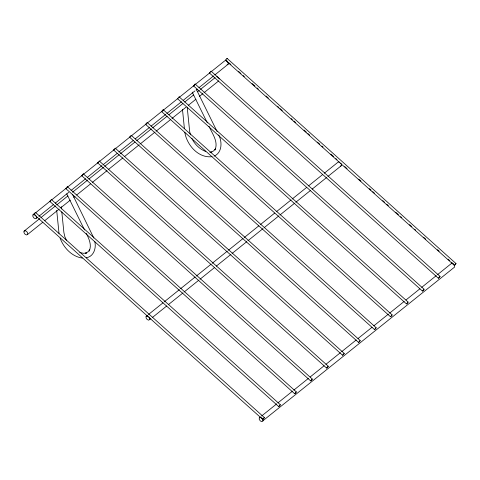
<?xml version="1.0" encoding="UTF-8"?>
<svg xmlns="http://www.w3.org/2000/svg" width="480" height="480" viewBox="0 0 480 480"><rect width="100%" height="100%" fill="white"/><g stroke="black" fill="none" stroke-linecap="round" stroke-linejoin="round"><path stroke-width="0.72" d="M39.804 218.514L24.024 231.192L24 232.674L25.05 234.24L26.556 234.966L27.636 234.426L42.828 222.222M27.636 234.426L27.666 232.938L26.616 231.378L25.11 230.652L24.024 231.192M34.08 214.02L32.91 214.962L32.886 216.444L33.93 218.01L35.442 218.736L37.692 217.26M36.522 218.196L36.546 216.708L35.502 215.148L33.996 214.422L32.91 214.962M147.264 315.468L146.1 316.41L146.07 317.898L147.12 319.458L148.626 320.184L150.876 318.708M149.712 319.644L149.736 318.162L149.04 317.118M214.734 75.006L228.174 64.206L228.198 62.724L227.502 61.68M260.454 416.922L259.284 417.858L259.26 419.346L260.304 420.912L261.816 421.632L454.548 267.108L454.572 265.62L453.522 264.054L452.016 263.334L450.936 263.868L437.496 274.668M262.896 421.098L262.92 419.61L262.224 418.566M327.918 176.454L341.358 165.66L341.382 164.172L340.686 163.128M33.81 214.218L35.424 212.352L264.348 417.54L263.796 418.554L262.74 419.406L33.81 214.218L34.224 214.002M35.364 212.682L35.424 212.352M49.782 201.384L51.396 199.524L280.32 404.712L279.768 405.72L278.706 406.572L49.782 201.384L50.196 201.168M51.336 199.854L51.396 199.524M65.748 188.55L67.362 186.69L296.292 391.878L295.74 392.892L294.678 393.738L65.748 188.55L66.168 188.34M67.308 187.02L67.362 186.69M81.72 175.722L83.334 173.856L312.264 379.044L311.706 380.058L310.65 380.91L81.72 175.722L82.134 175.506M83.274 174.186L83.334 173.856M97.692 162.888L99.306 161.022L328.236 366.21L327.678 367.224L326.622 368.076L97.692 162.888L98.106 162.672M99.246 161.352L99.306 161.022M113.664 150.054L115.278 148.194L344.202 353.382L343.65 354.396L342.594 355.242L113.664 150.054L114.078 149.838M115.218 148.524L115.278 148.194M129.636 137.22L131.244 135.36L360.174 340.548L359.622 341.562L358.56 342.414L129.636 137.22L130.692 136.374M131.19 135.69L131.244 135.36M145.602 124.392L147.216 122.526L376.146 327.714L375.594 328.728L374.532 329.58L145.602 124.392L146.022 124.176M147.162 122.856L147.216 122.526M161.574 111.558L163.188 109.692L392.118 314.886L391.56 315.894L390.504 316.746L161.574 111.558L161.988 111.342M163.128 110.022L163.188 109.692M177.546 98.724L179.16 96.864L408.09 302.052L407.532 303.066L406.476 303.912L177.546 98.724L177.96 98.508M179.1 97.194L179.16 96.864M193.518 85.896L195.132 84.03L424.056 289.218L423.504 290.232L422.448 291.084L193.518 85.896L193.932 85.68M195.072 84.36L195.132 84.03M209.49 73.062L211.098 71.196L440.028 276.384L439.476 277.398L438.414 278.25L209.49 73.062L209.904 72.846M211.044 71.526L211.098 71.196M225.456 60.228L227.07 58.368L456 263.556L455.448 264.564L454.386 265.416L225.456 60.228L225.876 60.012L227.55 61.512M227.016 58.698L227.07 58.368M262.74 419.406L264.348 417.54M278.706 406.572L280.32 404.712M294.678 393.738L296.292 391.878M310.65 380.91L312.264 379.044M326.622 368.076L328.236 366.21M342.594 355.242L344.202 353.382M358.56 342.414L360.174 340.548M374.532 329.58L376.146 327.714M390.504 316.746L392.118 314.886M406.476 303.912L408.09 302.052M422.448 291.084L424.056 289.218M438.414 278.25L440.028 276.384M454.386 265.416L456 263.556M35.25 213.084L50.442 200.874M51.606 199.938L66.216 188.202M67.386 187.26L98.352 162.378M99.522 161.442L146.262 123.882M147.432 122.94L177.816 98.526M179.568 97.122L209.952 72.708M211.122 71.766L224.562 60.972L225.642 60.432L226.65 60.918M38.862 216.318L53.466 204.582M55.218 203.172L68.658 192.378M70.998 190.5L85.602 178.764M87.354 177.354L101.964 165.618M103.134 164.676L117.156 153.408M118.908 151.998L133.518 140.262M135.27 138.858L149.292 127.59M151.044 126.18L165.654 114.444M166.824 113.502L181.428 101.766M183.18 100.356L194.868 90.966M196.038 90.03L197.202 89.088M198.96 87.684L213.564 75.948M40.968 217.572L55.578 205.836M56.748 204.9L67.848 195.978M72.522 192.222L87.714 180.018M88.884 179.076L103.488 167.34M104.658 166.404L119.268 154.662M120.432 153.726L135.042 141.99M136.794 140.58L151.404 128.844M152.568 127.902L167.178 116.166M168.93 114.756L182.952 103.488M184.704 102.084L193.47 95.04M197.562 91.752L199.314 90.348M200.484 89.406L215.088 77.67M44.58 220.812L59.19 209.076M60.942 207.666L70.29 200.154M73.8 197.34L74.964 196.398M76.716 194.988L90.744 183.726M92.496 182.316L107.1 170.58M108.27 169.638L122.88 157.902M124.632 156.492L139.236 144.756M140.406 143.82L155.016 132.078M156.18 131.142L170.79 119.406M171.96 118.464L185.982 107.196M188.322 105.318L195.918 99.216M199.422 96.402L202.926 93.582M204.096 92.646L218.7 80.91M148.434 314.532L163.044 302.796M164.208 301.854L179.4 289.65M180.57 288.708L195.18 276.972M196.35 276.036L210.954 264.3M212.124 263.358L227.316 251.154M228.486 250.212L243.09 238.476M244.26 237.534L258.87 225.798M260.622 224.394L274.644 213.126M276.396 211.716L291.006 199.98M292.17 199.038L306.78 187.302M308.532 185.892L322.554 174.624M324.306 173.22L337.746 162.42L338.832 161.88L339.834 162.366M152.634 317.298L166.656 306.03M168.408 304.626L183.018 292.884M184.182 291.948L198.792 280.212M199.962 279.27L214.566 267.534M216.318 266.124L230.928 254.388M232.098 253.452L246.702 241.716M247.872 240.774L263.064 228.57M264.234 227.628L278.838 215.892M280.008 214.956L294.618 203.214M295.782 202.278L310.392 190.542M312.144 189.132L326.754 177.396M261.624 415.98L276.816 403.776M277.98 402.834L292.59 391.098M293.76 390.162L308.364 378.42M310.116 377.016L324.144 365.748M325.896 364.338L340.5 352.602M341.67 351.66L356.28 339.924M358.032 338.514L372.054 327.252M373.806 325.842L388.416 314.106M389.58 313.164L404.19 301.428M405.942 300.018L419.964 288.75M421.722 287.346L436.326 275.604M227.088 64.746L228.174 64.206M211.068 152.178L213.654 150.894L215.502 148.692L214.974 150.018C218.688 141.684 212.13 133.542 208.992 126.234M214.098 156.12C222.21 152.844 222.354 141.684 218.688 134.958M340.278 166.194L341.358 165.66M146.1 316.41L147.18 315.87L148.188 316.356M259.284 417.858L260.37 417.318L261.876 418.044M86.262 257.73C93.654 256.824 96.564 247.848 94.74 241.488M209.856 152.184L211.818 152.01M212.028 156.678C198.3 158.37 186.864 144.948 184.794 132.336M79.794 252.51L83.43 253.296L86.706 253.008L85.302 253.236L87.882 251.952L89.73 249.744L89.208 251.076C92.022 245.106 88.998 238.668 86.184 233.31M82.344 258.078C71.802 256.596 63.672 247.746 60.084 238.128M216.756 76.662L218.262 77.388L219.312 78.954M205.566 151.458C199.518 149.046 194.538 144.168 191.796 138.294M229.224 63.018L230.898 64.518M238.716 71.526L240.948 73.524M243.18 75.528L244.302 76.53M252.114 83.532L254.91 86.034M257.142 88.038L258.258 89.04M266.076 96.048L268.308 98.046M277.8 106.554L278.916 107.556M280.032 108.558L282.27 110.562M291.204 118.566L292.32 119.568M293.994 121.068L295.668 122.568M304.044 130.08L306.276 132.078M307.95 133.578L309.63 135.084M317.442 142.086L319.68 144.09M321.912 146.094L323.028 147.09M330.846 154.098L333.636 156.6M335.868 158.604L336.99 159.606M344.802 166.608L347.04 168.612M358.764 179.124L360.996 181.122M369.372 188.628L371.046 190.134M372.72 191.634L374.4 193.134M382.77 200.64L384.45 202.146M386.682 204.144L388.356 205.644M395.616 212.154L398.406 214.656M400.638 216.654L401.76 217.656M409.572 224.664L411.81 226.668M414.6 229.17L415.716 230.166M423.534 237.174L425.766 239.178M437.49 249.684L439.17 251.19M448.104 259.194L449.778 260.694M451.452 262.2L453.126 263.7M196.32 89.352L217.128 131.586M192.18 92.112L207.342 122.886M72.534 194.43L93.822 238.05M66.744 193.836L84.54 229.962M66.636 240.714L64.818 236.616L63.888 232.488L61.806 211.878M190.434 134.868L189.66 131.43L187.206 107.142M182.472 109.344L184.416 128.628M61.29 206.724L61.512 208.932M56.7 210.402L59.022 233.394"/></g></svg>
